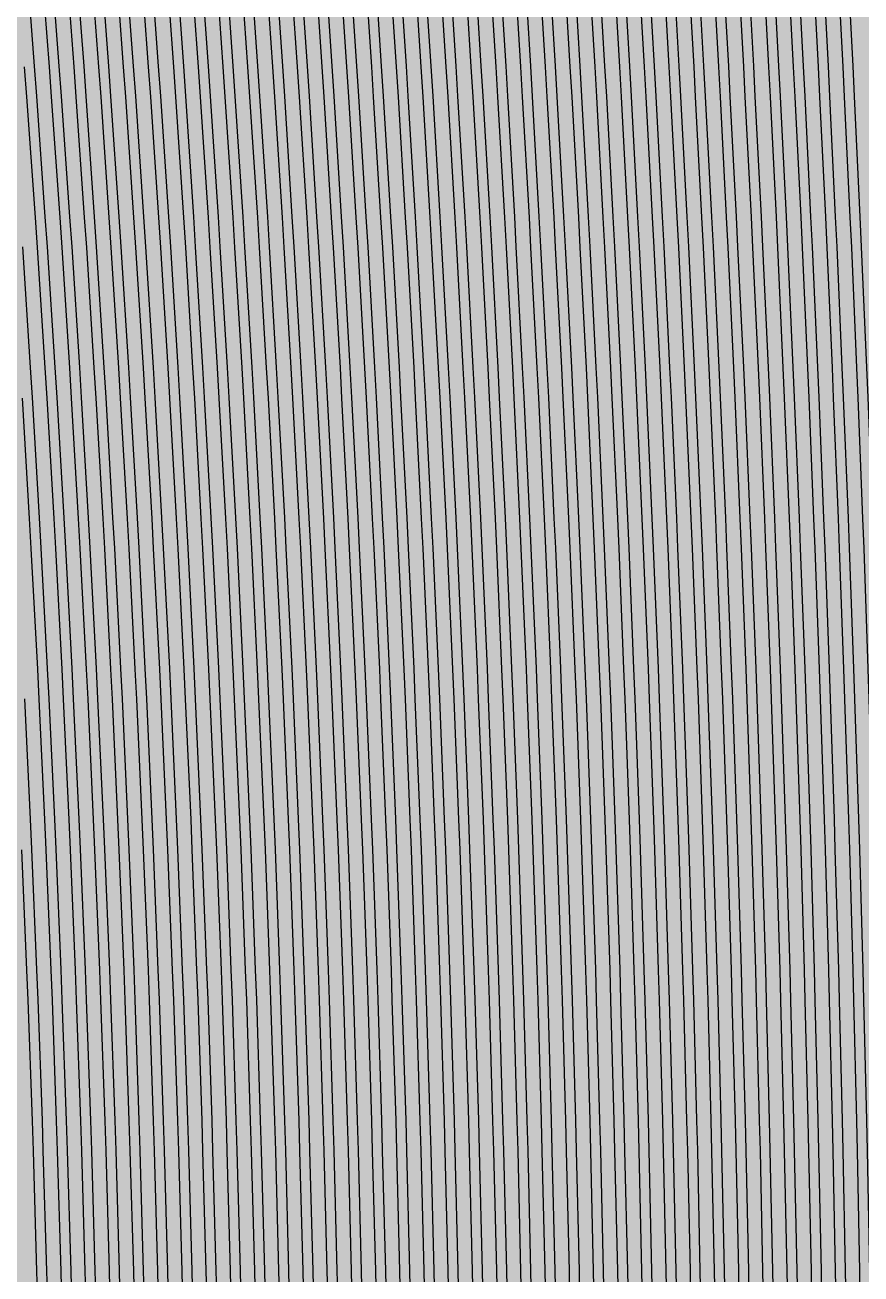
# Model space of a CAD drawing. Header units: metres. Extents: x -7220 to 10980, y -29667 to 1833.
# Drawn here: x 1357.4 to 1530.8, y -17548.6 to -17289.4 of the extents above; entities that cross this region are included whole.
import ezdxf

# ---------------------------------------------------------------- set-up
doc = ezdxf.new("R2010")
doc.units = ezdxf.units.M
doc.layers.add('Metal1', color=4, linetype='CONTINUOUS')
doc.layers.add('Polyimide', color=7, linetype='CONTINUOUS')

msp = doc.modelspace()

# ---------------------------------------------------------------- hatches: boundary and pattern name
at = {"layer": 'Polyimide'}
msp.add_hatch(color=7, dxfattribs=at).paths.add_polyline_path([(4099.45, -13861.55), (4142.64, -14152.77), (4214.18, -14438.35), (4313.36, -14715.55), (4439.24, -14981.69), (4590.59, -15234.21), (4765.97, -15470.68), (4963.68, -15688.82), (5181.82, -15886.53), (5418.29, -16061.91), (5670.81, -16213.26), (5936.95, -16339.14), (6214.15, -16438.32), (6499.73, -16509.85), (6790.95, -16553.05), (7085, -16567.5), (9980.38, -16567.5), (10058.79, -16571.35), (10136.45, -16582.87), (10212.6, -16601.95), (10286.52, -16628.4), (10357.49, -16661.96), (10424.83, -16702.32), (10487.89, -16749.09), (10546.06, -16801.81), (10598.78, -16859.98), (10645.55, -16923.04), (10685.91, -16990.38), (10719.48, -17061.35), (10745.93, -17135.27), (10765, -17211.43), (10776.52, -17289.08), (10780.38, -17367.5), (10780.38, -21957.3), (10741.61, -22012.91), (10705.97, -22070.59), (10673.58, -22130.14), (10644.53, -22191.39), (10618.92, -22254.16), (10596.82, -22318.25), (10578.3, -22383.46), (10563.41, -22449.6), (10552.21, -22516.46), (10544.72, -22583.84), (10540.97, -22651.53), (10540.97, -22719.32), (10544.72, -22787.01), (10552.21, -22854.38), (10563.41, -22921.24), (10578.3, -22987.38), (10596.82, -23052.6), (10618.92, -23116.68), (10644.53, -23179.45), (10673.58, -23240.71), (10705.97, -23300.26), (10741.61, -23357.93), (10780.38, -23413.54), (10780.38, -28667.5), (10776.52, -28745.91), (10765, -28823.57), (10745.93, -28899.73), (10719.48, -28973.65), (10685.91, -29044.62), (10645.55, -29111.96), (10598.78, -29175.01), (10546.06, -29233.19), (10487.89, -29285.91), (10424.83, -29332.68), (10357.49, -29373.04), (10286.52, -29406.6), (10212.6, -29433.05), (10136.45, -29452.13), (10058.79, -29463.65), (9980.38, -29467.5), (-6219.63, -29467.5), (-6298.04, -29463.65), (-6375.7, -29452.13), (-6451.85, -29433.05), (-6525.77, -29406.6), (-6596.74, -29373.04), (-6664.08, -29332.68), (-6727.14, -29285.91), (-6785.31, -29233.19), (-6838.03, -29175.01), (-6884.8, -29111.96), (-6925.16, -29044.62), (-6958.73, -28973.65), (-6985.18, -28899.73), (-7004.25, -28823.57), (-7015.77, -28745.91), (-7019.63, -28667.5), (-7019.63, -23426.32), (-6979.36, -23370.07), (-6942.33, -23311.63), (-6908.66, -23251.2), (-6878.45, -23188.96), (-6851.81, -23125.12), (-6828.81, -23059.88), (-6809.53, -22993.44), (-6794.04, -22926.02), (-6782.37, -22857.83), (-6774.57, -22789.09), (-6770.67, -22720.02), (-6770.67, -22650.84), (-6774.57, -22581.77), (-6782.37, -22513.03), (-6794.04, -22444.84), (-6809.53, -22377.42), (-6828.81, -22310.98), (-6851.81, -22245.74), (-6878.45, -22181.89), (-6908.66, -22119.66), (-6942.33, -22059.22), (-6979.36, -22000.79), (-7019.63, -21944.54), (-7019.63, -17367.5), (-7015.77, -17289.08), (-7004.25, -17211.43), (-6985.18, -17135.27), (-6958.73, -17061.35), (-6925.16, -16990.38), (-6884.8, -16923.04), (-6838.03, -16859.98), (-6785.31, -16801.81), (-6727.14, -16749.09), (-6664.08, -16702.32), (-6596.74, -16661.96), (-6525.77, -16628.4), (-6451.85, -16601.95), (-6375.7, -16582.87), (-6298.04, -16571.35), (-6219.63, -16567.5), (-3314, -16567.5), (-3019.95, -16553.05), (-2728.73, -16509.85), (-2443.15, -16438.32), (-2165.95, -16339.14), (-1899.81, -16213.26), (-1647.29, -16061.91), (-1410.82, -15886.53), (-1192.68, -15688.82), (-994.97, -15470.68), (-819.59, -15234.21), (-668.24, -14981.69), (-542.36, -14715.55), (-443.18, -14438.35), (-371.64, -14152.77), (-328.45, -13861.55), (-314, -13567.5), (-314, -13373.48), (-317.45, -13328.11), (-327.72, -13283.78), (-344.58, -13241.52), (-367.63, -13202.3), (-396.35, -13167.01), (-430.08, -13136.47), (-468.03, -13111.38), (-509.35, -13092.32), (-509.35, -13092.32), (-578.18, -13061.27), (-642.2, -13021.24), (-700.26, -12972.96), (-751.3, -12917.31), (-794.39, -12855.3), (-828.74, -12788.06), (-853.73, -12716.8), (-868.91, -12642.84), (-874, -12567.5), (-868.91, -12492.16), (-853.73, -12418.19), (-828.74, -12346.94), (-794.39, -12279.7), (-751.3, -12217.69), (-700.26, -12162.04), (-642.2, -12113.76), (-578.18, -12073.73), (-509.35, -12042.68), (-509.35, -12042.68), (-468.03, -12023.62), (-430.08, -11998.53), (-396.35, -11967.99), (-367.63, -11932.7), (-344.58, -11893.47), (-327.72, -11851.21), (-317.45, -11806.89), (-314, -11761.52), (-314, -11074.31), (-317.45, -11028.94), (-327.72, -10984.62), (-344.58, -10942.36), (-367.63, -10903.13), (-396.35, -10867.84), (-430.08, -10837.3), (-468.03, -10812.21), (-509.35, -10793.16), (-509.35, -10793.16), (-578.18, -10762.1), (-642.2, -10722.07), (-700.26, -10673.8), (-751.3, -10618.15), (-794.39, -10556.13), (-828.74, -10488.89), (-853.73, -10417.64), (-868.91, -10343.67), (-874, -10268.33), (-868.91, -10192.99), (-853.73, -10119.03), (-828.74, -10047.77), (-794.39, -9980.53), (-751.3, -9918.52), (-700.26, -9862.87), (-642.2, -9814.59), (-578.18, -9774.56), (-509.35, -9743.51), (-509.35, -9743.51), (-468.03, -9724.45), (-430.08, -9699.36), (-396.35, -9668.82), (-367.63, -9633.53), (-344.58, -9594.31), (-327.72, -9552.05), (-317.45, -9507.72), (-314, -9462.35), (-314, -8775.14), (-317.45, -8729.78), (-327.72, -8685.45), (-344.58, -8643.19), (-367.63, -8603.96), (-396.35, -8568.68), (-430.08, -8538.14), (-468.03, -8513.05), (-509.35, -8493.99), (-509.35, -8493.99), (-578.18, -8462.94), (-642.2, -8422.91), (-700.26, -8374.63), (-751.3, -8318.98), (-794.39, -8256.97), (-828.74, -8189.73), (-853.73, -8118.47), (-868.91, -8044.5), (-874, -7969.17), (-868.91, -7893.83), (-853.73, -7819.86), (-828.74, -7748.61), (-794.39, -7681.36), (-751.3, -7619.35), (-700.26, -7563.7), (-642.2, -7515.42), (-578.18, -7475.4), (-509.35, -7444.34), (-509.35, -7444.34), (-468.03, -7425.28), (-430.08, -7400.2), (-396.35, -7369.66), (-367.63, -7334.37), (-344.58, -7295.14), (-327.72, -7252.88), (-317.45, -7208.56), (-314, -7163.19), (-314, -6475.98), (-317.45, -6430.61), (-327.72, -6386.29), (-344.58, -6344.02), (-367.63, -6304.8), (-396.35, -6269.51), (-430.08, -6238.97), (-468.03, -6213.88), (-509.35, -6194.82), (-509.35, -6194.82), (-578.18, -6163.77), (-642.2, -6123.74), (-700.26, -6075.46), (-751.3, -6019.81), (-794.39, -5957.8), (-828.74, -5890.56), (-853.73, -5819.31), (-868.91, -5745.34), (-874, -5670), (-868.91, -5594.66), (-853.73, -5520.69), (-828.74, -5449.44), (-794.39, -5382.2), (-751.3, -5320.19), (-700.26, -5264.54), (-642.2, -5216.26), (-578.18, -5176.23), (-509.35, -5145.18), (-509.35, -5145.18), (-468.03, -5126.12), (-430.08, -5101.03), (-396.35, -5070.49), (-367.63, -5035.2), (-344.58, -4995.98), (-327.72, -4953.71), (-317.45, -4909.39), (-314, -4864.02), (-314, 380), (-314, 1532.5), (-269, 1532.5), (-268.78, 1525.63), (-268.1, 1518.79), (-266.98, 1512.02), (-265.42, 1505.32), (-263.43, 1498.75), (-261.01, 1492.32), (-258.17, 1486.06), (-254.93, 1480), (-251.3, 1474.17), (-247.3, 1468.58), (-242.94, 1463.27), (-238.25, 1458.25), (-233.23, 1453.56), (-227.92, 1449.2), (-222.33, 1445.2), (-216.5, 1441.57), (-210.44, 1438.33), (-204.18, 1435.49), (-197.75, 1433.07), (-191.18, 1431.08), (-184.48, 1429.52), (-177.71, 1428.4), (-170.87, 1427.72), (-164, 1427.5), (-157.13, 1427.72), (-150.29, 1428.4), (-143.52, 1429.52), (-136.82, 1431.08), (-130.25, 1433.07), (-123.82, 1435.49), (-117.56, 1438.33), (-111.5, 1441.57), (-105.67, 1445.2), (-100.08, 1449.2), (-94.77, 1453.56), (-89.75, 1458.25), (-85.06, 1463.27), (-80.7, 1468.58), (-76.7, 1474.17), (-73.07, 1480), (-69.83, 1486.06), (-66.99, 1492.32), (-64.57, 1498.75), (-62.58, 1505.32), (-61.02, 1512.02), (-59.9, 1518.79), (-59.22, 1525.63), (-59, 1532.5), (1786, 1532.5), (3835, 1532.5), (3835.21, 1539.04), (3835.86, 1545.55), (3836.92, 1552.01), (3838.41, 1558.38), (3840.31, 1564.64), (3842.61, 1570.77), (3845.31, 1576.73), (3848.4, 1582.5), (3851.85, 1588.06), (3855.66, 1593.38), (3859.82, 1598.43), (3864.29, 1603.21), (3869.07, 1607.68), (3874.12, 1611.84), (3879.44, 1615.65), (3885, 1619.1), (3890.77, 1622.19), (3896.73, 1624.89), (3902.86, 1627.19), (3909.12, 1629.09), (3915.49, 1630.58), (3921.95, 1631.64), (3928.46, 1632.29), (3935, 1632.5), (3941.54, 1632.29), (3948.05, 1631.64), (3954.51, 1630.58), (3960.88, 1629.09), (3967.14, 1627.19), (3973.27, 1624.89), (3979.23, 1622.19), (3985, 1619.1), (3990.56, 1615.65), (3995.88, 1611.84), (4000.93, 1607.68), (4005.71, 1603.21), (4010.18, 1598.43), (4014.34, 1593.38), (4018.15, 1588.06), (4021.6, 1582.5), (4024.69, 1576.73), (4027.39, 1570.77), (4029.69, 1564.64), (4031.59, 1558.38), (4033.08, 1552.01), (4034.14, 1545.55), (4034.79, 1539.04), (4035, 1532.5), (4085, 1532.5), (4085, 380), (4085, 330), (4085, -4864.02), (4088.45, -4909.39), (4098.72, -4953.71), (4115.58, -4995.98), (4138.63, -5035.2), (4167.35, -5070.49), (4201.08, -5101.03), (4239.03, -5126.12), (4280.35, -5145.18), (4280.35, -5145.18), (4349.18, -5176.23), (4413.2, -5216.26), (4471.26, -5264.54), (4522.3, -5320.19), (4565.39, -5382.2), (4599.74, -5449.44), (4624.73, -5520.69), (4639.91, -5594.66), (4645, -5670), (4639.91, -5745.34), (4624.73, -5819.31), (4599.74, -5890.56), (4565.39, -5957.8), (4522.3, -6019.81), (4471.26, -6075.46), (4413.2, -6123.74), (4349.18, -6163.77), (4280.35, -6194.82), (4239.03, -6213.88), (4201.08, -6238.97), (4167.35, -6269.51), (4138.63, -6304.8), (4115.58, -6344.02), (4098.72, -6386.29), (4088.45, -6430.61), (4085, -6475.98), (4085, -13567.5), (4099.45, -13861.55)])

# ---------------------------------------------------------------- linework, layer by layer
at = {"layer": 'Metal1'}
for points in [[(1357.43, -17272.99), (1359.34, -17297.98), (1359.8, -17304.23), (1361.56, -17329.22), (1361.99, -17335.48), (1363.6, -17360.47), (1363.99, -17366.73), (1365.45, -17391.72), (1365.8, -17397.97), (1367.11, -17422.96), (1367.43, -17429.22), (1368.59, -17454.21), (1368.87, -17460.46), (1369.89, -17485.46), (1370.13, -17491.71), (1371, -17516.7), (1371.2, -17522.96), (1371.93, -17547.95), (1372.09, -17554.2)], [(1362.58, -17272.99), (1364.47, -17297.98), (1364.93, -17304.23), (1366.68, -17329.22), (1367.1, -17335.48), (1368.69, -17360.47), (1369.08, -17366.73), (1370.53, -17391.72), (1370.87, -17397.97), (1372.18, -17422.96), (1372.48, -17429.22), (1373.64, -17454.21), (1373.91, -17460.46), (1374.93, -17485.46), (1375.16, -17491.71), (1376.03, -17516.7), (1376.23, -17522.96), (1376.95, -17547.95), (1377.11, -17554.2)], [(1367.72, -17272.99), (1369.6, -17297.98), (1370.06, -17304.23), (1371.79, -17329.22), (1372.2, -17335.48), (1373.79, -17360.47), (1374.17, -17366.73), (1375.6, -17391.72), (1375.95, -17397.97), (1377.24, -17422.96), (1377.54, -17429.22), (1378.69, -17454.21), (1378.96, -17460.47), (1379.96, -17485.46), (1380.19, -17491.71), (1381.05, -17516.7), (1381.25, -17522.96), (1381.96, -17547.95), (1382.12, -17554.2)], [(1372.87, -17272.99), (1374.74, -17297.98), (1375.18, -17304.23), (1376.9, -17329.23), (1377.31, -17335.48), (1378.88, -17360.47), (1379.26, -17366.73), (1380.68, -17391.72), (1381.02, -17397.97), (1382.3, -17422.97), (1382.6, -17429.22), (1383.74, -17454.21), (1384, -17460.47), (1385, -17485.46), (1385.23, -17491.71), (1386.08, -17516.7), (1386.27, -17522.96), (1386.98, -17547.95), (1387.14, -17554.2)], [(1378.02, -17272.99), (1379.87, -17297.98), (1380.31, -17304.23), (1382.01, -17329.23), (1382.42, -17335.48), (1383.97, -17360.47), (1384.35, -17366.73), (1385.76, -17391.72), (1386.09, -17397.97), (1387.36, -17422.97), (1387.66, -17429.22), (1388.79, -17454.21), (1389.05, -17460.47), (1390.03, -17485.46), (1390.26, -17491.71), (1391.1, -17516.71), (1391.3, -17522.96), (1392, -17547.95), (1392.16, -17554.2)], [(1383.23, -17272.99), (1385.05, -17297.98), (1385.49, -17304.24), (1387.17, -17329.23), (1387.57, -17335.48), (1389.1, -17360.47), (1389.47, -17366.73), (1390.86, -17391.72), (1391.19, -17397.97), (1392.44, -17422.97), (1392.74, -17429.22), (1393.85, -17454.21), (1394.11, -17460.47), (1395.08, -17485.46), (1395.31, -17491.71), (1396.14, -17516.71), (1396.33, -17522.96), (1397.02, -17547.95), (1397.18, -17554.2)], [(1388.47, -17272.99), (1390.26, -17297.98), (1390.7, -17304.24), (1392.35, -17329.23), (1392.74, -17335.48), (1394.25, -17360.47), (1394.61, -17366.73), (1395.99, -17391.72), (1396.31, -17397.97), (1397.54, -17422.97), (1397.84, -17429.22), (1398.93, -17454.21), (1399.19, -17460.47), (1400.14, -17485.46), (1400.36, -17491.71), (1401.18, -17516.71), (1401.37, -17522.96), (1402.05, -17547.95), (1402.21, -17554.2)], [(1393.62, -17272.99), (1395.4, -17297.98), (1395.82, -17304.24), (1397.46, -17329.23), (1397.85, -17335.48), (1399.35, -17360.47), (1399.7, -17366.73), (1401.06, -17391.72), (1401.39, -17397.98), (1402.61, -17422.97), (1402.89, -17429.22), (1403.98, -17454.21), (1404.23, -17460.47), (1405.18, -17485.46), (1405.4, -17491.71), (1406.21, -17516.71), (1406.39, -17522.96), (1407.07, -17547.95), (1407.22, -17554.21)], [(1398.77, -17272.99), (1400.53, -17297.98), (1400.95, -17304.24), (1402.57, -17329.23), (1402.96, -17335.48), (1404.44, -17360.48), (1404.79, -17366.73), (1406.14, -17391.72), (1406.46, -17397.98), (1407.67, -17422.97), (1407.95, -17429.22), (1409.03, -17454.21), (1409.28, -17460.47), (1410.21, -17485.46), (1410.43, -17491.71), (1411.24, -17516.71), (1411.42, -17522.96), (1412.09, -17547.95), (1412.24, -17554.21)], [(1403.92, -17272.99), (1405.66, -17297.98), (1406.08, -17304.24), (1407.68, -17329.23), (1408.07, -17335.48), (1409.53, -17360.48), (1409.88, -17366.73), (1411.22, -17391.72), (1411.53, -17397.98), (1412.73, -17422.97), (1413.01, -17429.22), (1414.07, -17454.21), (1414.32, -17460.47), (1415.25, -17485.46), (1415.47, -17491.71), (1416.26, -17516.71), (1416.44, -17522.96), (1417.11, -17547.95), (1417.25, -17554.21)], [(1409.07, -17272.99), (1410.79, -17297.98), (1411.21, -17304.24), (1412.79, -17329.23), (1413.17, -17335.48), (1414.63, -17360.48), (1414.97, -17366.73), (1416.29, -17391.72), (1416.61, -17397.98), (1417.79, -17422.97), (1418.07, -17429.22), (1419.12, -17454.22), (1419.37, -17460.47), (1420.29, -17485.46), (1420.5, -17491.71), (1421.29, -17516.71), (1421.47, -17522.96), (1422.12, -17547.95), (1422.27, -17554.21)], [(1414.22, -17272.99), (1415.92, -17297.98), (1416.33, -17304.24), (1417.91, -17329.23), (1418.28, -17335.49), (1419.72, -17360.48), (1420.06, -17366.73), (1421.37, -17391.72), (1421.68, -17397.98), (1422.85, -17422.97), (1423.13, -17429.22), (1424.17, -17454.22), (1424.41, -17460.47), (1425.32, -17485.46), (1425.53, -17491.71), (1426.31, -17516.71), (1426.49, -17522.96), (1427.14, -17547.95), (1427.29, -17554.21)], [(1419.37, -17272.99), (1421.06, -17297.99), (1421.46, -17304.24), (1423.02, -17329.23), (1423.39, -17335.49), (1424.81, -17360.48), (1425.15, -17366.73), (1426.44, -17391.72), (1426.75, -17397.98), (1427.91, -17422.97), (1428.19, -17429.22), (1429.22, -17454.22), (1429.46, -17460.47), (1430.36, -17485.46), (1430.57, -17491.71), (1431.34, -17516.71), (1431.52, -17522.96), (1432.16, -17547.95), (1432.3, -17554.21)], [(1424.52, -17272.99), (1426.19, -17297.99), (1426.59, -17304.24), (1428.13, -17329.23), (1428.5, -17335.49), (1429.91, -17360.48), (1430.24, -17366.73), (1431.52, -17391.72), (1431.83, -17397.98), (1432.97, -17422.97), (1433.25, -17429.22), (1434.27, -17454.22), (1434.5, -17460.47), (1435.4, -17485.46), (1435.6, -17491.71), (1436.37, -17516.71), (1436.54, -17522.96), (1437.18, -17547.95), (1437.32, -17554.21)], [(1429.67, -17273), (1431.32, -17297.99), (1431.72, -17304.24), (1433.24, -17329.23), (1433.61, -17335.49), (1435, -17360.48), (1435.33, -17366.73), (1436.6, -17391.72), (1436.9, -17397.98), (1438.04, -17422.97), (1438.3, -17429.22), (1439.31, -17454.22), (1439.55, -17460.47), (1440.43, -17485.46), (1440.64, -17491.72), (1441.39, -17516.71), (1441.56, -17522.96), (1442.19, -17547.95), (1442.34, -17554.21)], [(1434.81, -17273), (1436.45, -17297.99), (1436.84, -17304.24), (1438.35, -17329.23), (1438.71, -17335.49), (1440.09, -17360.48), (1440.42, -17366.73), (1441.67, -17391.73), (1441.97, -17397.98), (1443.1, -17422.97), (1443.36, -17429.22), (1444.36, -17454.22), (1444.6, -17460.47), (1445.47, -17485.46), (1445.67, -17491.72), (1446.42, -17516.71), (1446.59, -17522.96), (1447.21, -17547.95), (1447.35, -17554.21)], [(1439.96, -17273), (1441.58, -17297.99), (1441.97, -17304.24), (1443.46, -17329.23), (1443.82, -17335.49), (1445.19, -17360.48), (1445.51, -17366.73), (1446.75, -17391.73), (1447.04, -17397.98), (1448.16, -17422.97), (1448.42, -17429.22), (1449.41, -17454.22), (1449.64, -17460.47), (1450.5, -17485.46), (1450.7, -17491.72), (1451.44, -17516.71), (1451.61, -17522.96), (1452.23, -17547.96), (1452.37, -17554.21)], [(1445.17, -17273), (1446.76, -17297.99), (1447.15, -17304.24), (1448.62, -17329.23), (1448.97, -17335.49), (1450.31, -17360.48), (1450.64, -17366.73), (1451.86, -17391.73), (1452.15, -17397.98), (1453.24, -17422.97), (1453.5, -17429.23), (1454.47, -17454.22), (1454.7, -17460.47), (1455.55, -17485.46), (1455.75, -17491.72), (1456.48, -17516.71), (1456.65, -17522.96), (1457.25, -17547.96), (1457.39, -17554.21)], [(1450.41, -17273), (1451.98, -17297.99), (1452.36, -17304.24), (1453.8, -17329.24), (1454.15, -17335.49), (1455.47, -17360.48), (1455.78, -17366.73), (1456.98, -17391.73), (1457.26, -17397.98), (1458.34, -17422.97), (1458.6, -17429.23), (1459.55, -17454.22), (1459.78, -17460.47), (1460.61, -17485.46), (1460.81, -17491.72), (1461.52, -17516.71), (1461.69, -17522.96), (1462.28, -17547.96), (1462.42, -17554.21)], [(1455.56, -17273), (1457.11, -17297.99), (1457.48, -17304.24), (1458.91, -17329.24), (1459.25, -17335.49), (1460.56, -17360.48), (1460.87, -17366.74), (1462.06, -17391.73), (1462.34, -17397.98), (1463.4, -17422.97), (1463.65, -17429.23), (1464.6, -17454.22), (1464.82, -17460.47), (1465.65, -17485.46), (1465.84, -17491.72), (1466.55, -17516.71), (1466.71, -17522.96), (1467.3, -17547.96), (1467.43, -17554.21)], [(1460.71, -17273), (1462.24, -17297.99), (1462.61, -17304.25), (1464.02, -17329.24), (1464.36, -17335.49), (1465.65, -17360.48), (1465.96, -17366.74), (1467.13, -17391.73), (1467.41, -17397.98), (1468.46, -17422.97), (1468.71, -17429.23), (1469.65, -17454.22), (1469.87, -17460.47), (1470.68, -17485.47), (1470.87, -17491.72), (1471.57, -17516.71), (1471.73, -17522.96), (1472.32, -17547.96), (1472.45, -17554.21)], [(1465.86, -17273), (1467.37, -17297.99), (1467.74, -17304.25), (1469.13, -17329.24), (1469.47, -17335.49), (1470.75, -17360.48), (1471.05, -17366.74), (1472.21, -17391.73), (1472.48, -17397.98), (1473.53, -17422.97), (1473.77, -17429.23), (1474.7, -17454.22), (1474.91, -17460.47), (1475.72, -17485.47), (1475.91, -17491.72), (1476.6, -17516.71), (1476.76, -17522.96), (1477.34, -17547.96), (1477.46, -17554.21)], [(1471.01, -17273), (1472.51, -17297.99), (1472.87, -17304.25), (1474.25, -17329.24), (1474.58, -17335.49), (1475.84, -17360.48), (1476.14, -17366.74), (1477.29, -17391.73), (1477.56, -17397.98), (1478.59, -17422.97), (1478.83, -17429.23), (1479.74, -17454.22), (1479.96, -17460.47), (1480.76, -17485.47), (1480.94, -17491.72), (1481.63, -17516.71), (1481.78, -17522.96), (1482.35, -17547.96), (1482.48, -17554.21)], [(1476.16, -17273), (1477.64, -17297.99), (1477.99, -17304.25), (1479.36, -17329.24), (1479.68, -17335.49), (1480.93, -17360.48), (1481.23, -17366.74), (1482.36, -17391.73), (1482.63, -17397.98), (1483.65, -17422.98), (1483.89, -17429.23), (1484.79, -17454.22), (1485, -17460.47), (1485.79, -17485.47), (1485.98, -17491.72), (1486.65, -17516.71), (1486.81, -17522.96), (1487.37, -17547.96), (1487.5, -17554.21)], [(1481.31, -17273), (1482.77, -17297.99), (1483.12, -17304.25), (1484.47, -17329.24), (1484.79, -17335.49), (1486.03, -17360.48), (1486.32, -17366.74), (1487.44, -17391.73), (1487.7, -17397.98), (1488.71, -17422.98), (1488.95, -17429.23), (1489.84, -17454.22), (1490.05, -17460.47), (1490.83, -17485.47), (1491.01, -17491.72), (1491.68, -17516.71), (1491.83, -17522.96), (1492.39, -17547.96), (1492.51, -17554.21)], [(1486.46, -17273), (1487.9, -17297.99), (1488.25, -17304.25), (1489.58, -17329.24), (1489.9, -17335.49), (1491.12, -17360.49), (1491.41, -17366.74), (1492.52, -17391.73), (1492.78, -17397.98), (1493.77, -17422.98), (1494.01, -17429.23), (1494.89, -17454.22), (1495.09, -17460.47), (1495.87, -17485.47), (1496.04, -17491.72), (1496.7, -17516.71), (1496.86, -17522.96), (1497.41, -17547.96), (1497.53, -17554.21)], [(1491.61, -17273), (1493.03, -17298), (1493.38, -17304.25), (1494.69, -17329.24), (1495.01, -17335.49), (1496.21, -17360.49), (1496.5, -17366.74), (1497.59, -17391.73), (1497.85, -17397.98), (1498.83, -17422.98), (1499.06, -17429.23), (1499.94, -17454.22), (1500.14, -17460.47), (1500.9, -17485.47), (1501.08, -17491.72), (1501.73, -17516.71), (1501.88, -17522.96), (1502.42, -17547.96), (1502.55, -17554.21)], [(1496.76, -17273), (1498.17, -17298), (1498.51, -17304.25), (1499.8, -17329.24), (1500.12, -17335.49), (1501.31, -17360.49), (1501.59, -17366.74), (1502.67, -17391.73), (1502.92, -17397.98), (1503.89, -17422.98), (1504.12, -17429.23), (1504.98, -17454.22), (1505.19, -17460.47), (1505.94, -17485.47), (1506.11, -17491.72), (1506.76, -17516.71), (1506.9, -17522.96), (1507.44, -17547.96), (1507.56, -17554.21)], [(1501.9, -17273), (1503.3, -17298), (1503.63, -17304.25), (1504.92, -17329.24), (1505.22, -17335.49), (1506.4, -17360.49), (1506.68, -17366.74), (1507.74, -17391.73), (1508, -17397.98), (1508.96, -17422.98), (1509.18, -17429.23), (1510.03, -17454.22), (1510.23, -17460.47), (1510.97, -17485.47), (1511.15, -17491.72), (1511.78, -17516.71), (1511.93, -17522.96), (1512.46, -17547.96), (1512.58, -17554.21)], [(1507.11, -17273.01), (1508.48, -17298), (1508.81, -17304.25), (1510.07, -17329.24), (1510.37, -17335.5), (1511.53, -17360.49), (1511.8, -17366.74), (1512.85, -17391.73), (1513.1, -17397.99), (1514.04, -17422.98), (1514.26, -17429.23), (1515.1, -17454.22), (1515.29, -17460.48), (1516.02, -17485.47), (1516.19, -17491.72), (1516.82, -17516.71), (1516.96, -17522.96), (1517.48, -17547.96), (1517.6, -17554.21)], [(1512.35, -17273.01), (1513.69, -17298), (1514.02, -17304.25), (1515.25, -17329.24), (1515.55, -17335.5), (1516.68, -17360.49), (1516.95, -17366.74), (1517.97, -17391.73), (1518.22, -17397.99), (1519.14, -17422.98), (1519.36, -17429.23), (1520.18, -17454.22), (1520.37, -17460.48), (1521.08, -17485.47), (1521.25, -17491.72), (1521.86, -17516.71), (1522, -17522.97), (1522.51, -17547.96), (1522.63, -17554.21)], [(1517.5, -17273.01), (1518.83, -17298), (1519.14, -17304.25), (1520.36, -17329.24), (1520.66, -17335.5), (1521.77, -17360.49), (1522.04, -17366.74), (1523.05, -17391.73), (1523.29, -17397.99), (1524.2, -17422.98), (1524.42, -17429.23), (1525.22, -17454.22), (1525.41, -17460.48), (1526.12, -17485.47), (1526.28, -17491.72), (1526.89, -17516.71), (1527.03, -17522.97), (1527.53, -17547.96), (1527.64, -17554.21)], [(1522.65, -17273.01), (1523.96, -17298), (1524.27, -17304.25), (1525.48, -17329.25), (1525.76, -17335.5), (1526.86, -17360.49), (1527.13, -17366.74), (1528.13, -17391.73), (1528.36, -17397.99), (1529.26, -17422.98), (1529.47, -17429.23), (1530.27, -17454.22), (1530.46, -17460.48), (1531.16, -17485.47), (1531.32, -17491.72), (1531.91, -17516.71), (1532.05, -17522.97), (1532.55, -17547.96), (1532.66, -17554.21)], [(1527.8, -17273.01), (1529.09, -17298), (1529.4, -17304.25), (1530.59, -17329.25), (1530.87, -17335.5), (1531.96, -17360.49), (1532.22, -17366.74), (1533.2, -17391.74), (1533.44, -17397.99), (1534.32, -17422.98), (1534.53, -17429.23), (1535.32, -17454.23), (1535.5, -17460.48), (1536.19, -17485.47), (1536.35, -17491.72), (1536.94, -17516.72), (1537.07, -17522.97), (1537.56, -17547.96), (1537.67, -17554.21)], [(1375.11, -17554.25), (1374.95, -17548.01), (1374.23, -17523.02), (1374.03, -17516.77), (1373.16, -17491.78), (1372.93, -17485.54), (1371.92, -17460.55), (1371.64, -17454.3), (1370.49, -17429.31), (1370.18, -17423.07), (1368.87, -17398.08), (1368.53, -17391.83), (1367.08, -17366.84), (1366.7, -17360.6), (1365.1, -17335.61), (1364.68, -17329.36), (1362.93, -17304.38), (1362.48, -17298.13), (1360.58, -17273.14)], [(1380.13, -17554.25), (1379.96, -17548.01), (1379.25, -17523.02), (1379.05, -17516.77), (1378.2, -17491.78), (1377.96, -17485.54), (1376.96, -17460.55), (1376.69, -17454.3), (1375.55, -17429.31), (1375.24, -17423.07), (1373.95, -17398.08), (1373.61, -17391.83), (1372.17, -17366.84), (1371.79, -17360.59), (1370.21, -17335.61), (1369.79, -17329.36), (1368.06, -17304.38), (1367.61, -17298.12), (1365.73, -17273.14)], [(1385.14, -17554.25), (1384.98, -17548.01), (1384.27, -17523.02), (1384.08, -17516.77), (1383.23, -17491.78), (1383, -17485.53), (1382.01, -17460.55), (1381.74, -17454.3), (1380.6, -17429.31), (1380.3, -17423.06), (1379.02, -17398.08), (1378.68, -17391.83), (1377.26, -17366.84), (1376.88, -17360.59), (1375.32, -17335.61), (1374.9, -17329.36), (1373.19, -17304.37), (1372.74, -17298.12), (1370.88, -17273.14)], [(1390.16, -17554.25), (1390, -17548.01), (1389.3, -17523.02), (1389.11, -17516.77), (1388.26, -17491.78), (1388.04, -17485.53), (1387.05, -17460.55), (1386.79, -17454.3), (1385.66, -17429.31), (1385.36, -17423.06), (1384.09, -17398.08), (1383.76, -17391.83), (1382.35, -17366.84), (1381.98, -17360.59), (1380.42, -17335.61), (1380.02, -17329.36), (1378.32, -17304.37), (1377.87, -17298.12), (1376.03, -17273.14)], [(1395.18, -17554.25), (1395.02, -17548), (1394.33, -17523.02), (1394.14, -17516.77), (1393.31, -17491.78), (1393.08, -17485.53), (1392.11, -17460.55), (1391.85, -17454.3), (1390.74, -17429.31), (1390.45, -17423.06), (1389.2, -17398.08), (1388.86, -17391.83), (1387.47, -17366.84), (1387.11, -17360.59), (1385.57, -17335.61), (1385.17, -17329.36), (1383.49, -17304.37), (1383.05, -17298.12), (1381.23, -17273.14)], [(1400.21, -17554.25), (1400.05, -17548), (1399.37, -17523.02), (1399.18, -17516.77), (1398.37, -17491.78), (1398.14, -17485.53), (1397.19, -17460.55), (1396.93, -17454.3), (1395.84, -17429.31), (1395.55, -17423.06), (1394.31, -17398.08), (1393.99, -17391.83), (1392.62, -17366.84), (1392.26, -17360.59), (1390.75, -17335.61), (1390.35, -17329.36), (1388.7, -17304.37), (1388.27, -17298.12), (1386.48, -17273.14)], [(1405.22, -17554.25), (1405.07, -17548), (1404.4, -17523.02), (1404.21, -17516.77), (1403.4, -17491.78), (1403.18, -17485.53), (1402.23, -17460.55), (1401.98, -17454.3), (1400.9, -17429.31), (1400.61, -17423.06), (1399.39, -17398.08), (1399.07, -17391.83), (1397.71, -17366.84), (1397.35, -17360.59), (1395.85, -17335.61), (1395.46, -17329.36), (1393.83, -17304.37), (1393.4, -17298.12), (1391.63, -17273.14)], [(1410.24, -17554.25), (1410.09, -17548), (1409.42, -17523.02), (1409.24, -17516.77), (1408.43, -17491.78), (1408.22, -17485.53), (1407.28, -17460.55), (1407.03, -17454.3), (1405.95, -17429.31), (1405.67, -17423.06), (1404.46, -17398.08), (1404.14, -17391.83), (1402.8, -17366.84), (1402.44, -17360.59), (1400.96, -17335.6), (1400.57, -17329.36), (1398.95, -17304.37), (1398.53, -17298.12), (1396.77, -17273.13)], [(1415.25, -17554.25), (1415.11, -17548), (1414.44, -17523.02), (1414.26, -17516.77), (1413.47, -17491.78), (1413.25, -17485.53), (1412.32, -17460.54), (1412.08, -17454.3), (1411.01, -17429.31), (1410.73, -17423.06), (1409.53, -17398.07), (1409.22, -17391.83), (1407.89, -17366.84), (1407.54, -17360.59), (1406.07, -17335.6), (1405.69, -17329.35), (1404.08, -17304.37), (1403.66, -17298.12), (1401.92, -17273.13)], [(1420.27, -17554.25), (1420.12, -17548), (1419.47, -17523.02), (1419.29, -17516.77), (1418.5, -17491.78), (1418.29, -17485.53), (1417.37, -17460.54), (1417.12, -17454.3), (1416.07, -17429.31), (1415.79, -17423.06), (1414.61, -17398.07), (1414.29, -17391.83), (1412.98, -17366.84), (1412.63, -17360.59), (1411.18, -17335.6), (1410.8, -17329.35), (1409.21, -17304.37), (1408.8, -17298.12), (1407.07, -17273.13)], [(1425.29, -17554.25), (1425.14, -17548), (1424.49, -17523.01), (1424.31, -17516.77), (1423.54, -17491.78), (1423.32, -17485.53), (1422.41, -17460.54), (1422.17, -17454.3), (1421.13, -17429.31), (1420.85, -17423.06), (1419.68, -17398.07), (1419.37, -17391.82), (1418.07, -17366.84), (1417.72, -17360.59), (1416.29, -17335.6), (1415.91, -17329.35), (1414.34, -17304.37), (1413.93, -17298.12), (1412.22, -17273.13)], [(1430.3, -17554.25), (1430.16, -17548), (1429.52, -17523.01), (1429.34, -17516.77), (1428.57, -17491.78), (1428.36, -17485.53), (1427.46, -17460.54), (1427.22, -17454.3), (1426.19, -17429.31), (1425.91, -17423.06), (1424.75, -17398.07), (1424.45, -17391.82), (1423.16, -17366.84), (1422.82, -17360.59), (1421.39, -17335.6), (1421.02, -17329.35), (1419.47, -17304.37), (1419.06, -17298.12), (1417.37, -17273.13)], [(1435.32, -17554.25), (1435.18, -17548), (1434.54, -17523.01), (1434.37, -17516.77), (1433.6, -17491.78), (1433.4, -17485.53), (1432.51, -17460.54), (1432.27, -17454.3), (1431.25, -17429.31), (1430.98, -17423.06), (1429.83, -17398.07), (1429.52, -17391.82), (1428.25, -17366.84), (1427.91, -17360.59), (1426.5, -17335.6), (1426.13, -17329.35), (1424.59, -17304.37), (1424.19, -17298.12), (1422.52, -17273.13)], [(1440.34, -17554.25), (1440.19, -17548), (1439.57, -17523.01), (1439.39, -17516.77), (1438.64, -17491.78), (1438.43, -17485.53), (1437.55, -17460.54), (1437.31, -17454.29), (1436.31, -17429.31), (1436.04, -17423.06), (1434.9, -17398.07), (1434.6, -17391.82), (1433.34, -17366.84), (1433, -17360.59), (1431.61, -17335.6), (1431.24, -17329.35), (1429.72, -17304.37), (1429.32, -17298.12), (1427.67, -17273.13)], [(1445.35, -17554.25), (1445.21, -17548), (1444.59, -17523.01), (1444.42, -17516.77), (1443.67, -17491.78), (1443.47, -17485.53), (1442.6, -17460.54), (1442.36, -17454.29), (1441.36, -17429.31), (1441.1, -17423.06), (1439.97, -17398.07), (1439.68, -17391.82), (1438.42, -17366.84), (1438.1, -17360.59), (1436.72, -17335.6), (1436.36, -17329.35), (1434.85, -17304.36), (1434.46, -17298.12), (1432.82, -17273.13)], [(1450.37, -17554.25), (1450.23, -17548), (1449.61, -17523.01), (1449.44, -17516.77), (1448.71, -17491.78), (1448.51, -17485.53), (1447.64, -17460.54), (1447.41, -17454.29), (1446.42, -17429.31), (1446.16, -17423.06), (1445.05, -17398.07), (1444.75, -17391.82), (1443.51, -17366.84), (1443.19, -17360.59), (1441.82, -17335.6), (1441.47, -17329.35), (1439.98, -17304.36), (1439.59, -17298.11), (1437.97, -17273.13)], [(1455.39, -17554.25), (1455.25, -17548), (1454.65, -17523.01), (1454.48, -17516.77), (1453.75, -17491.78), (1453.55, -17485.53), (1452.7, -17460.54), (1452.48, -17454.29), (1451.5, -17429.31), (1451.24, -17423.06), (1450.15, -17398.07), (1449.86, -17391.82), (1448.64, -17366.83), (1448.32, -17360.59), (1446.97, -17335.6), (1446.62, -17329.35), (1445.15, -17304.36), (1444.77, -17298.11), (1443.17, -17273.13)], [(1460.42, -17554.25), (1460.28, -17548), (1459.69, -17523.01), (1459.52, -17516.76), (1458.81, -17491.78), (1458.61, -17485.53), (1457.78, -17460.54), (1457.55, -17454.29), (1456.6, -17429.3), (1456.34, -17423.06), (1455.27, -17398.07), (1454.98, -17391.82), (1453.78, -17366.83), (1453.47, -17360.58), (1452.15, -17335.6), (1451.8, -17329.35), (1450.36, -17304.36), (1449.98, -17298.11), (1448.42, -17273.13)], [(1465.43, -17554.25), (1465.3, -17548), (1464.71, -17523.01), (1464.55, -17516.76), (1463.84, -17491.78), (1463.65, -17485.53), (1462.82, -17460.54), (1462.6, -17454.29), (1461.66, -17429.3), (1461.41, -17423.06), (1460.34, -17398.07), (1460.06, -17391.82), (1458.87, -17366.83), (1458.56, -17360.58), (1457.26, -17335.6), (1456.91, -17329.35), (1455.49, -17304.36), (1455.11, -17298.11), (1453.57, -17273.13)], [(1470.45, -17554.25), (1470.32, -17548), (1469.74, -17523.01), (1469.58, -17516.76), (1468.88, -17491.78), (1468.69, -17485.53), (1467.87, -17460.54), (1467.65, -17454.29), (1466.71, -17429.3), (1466.47, -17423.06), (1465.41, -17398.07), (1465.14, -17391.82), (1463.96, -17366.83), (1463.66, -17360.58), (1462.36, -17335.6), (1462.03, -17329.35), (1460.61, -17304.36), (1460.25, -17298.11), (1458.71, -17273.12)], [(1475.47, -17554.25), (1475.34, -17548), (1474.76, -17523.01), (1474.6, -17516.76), (1473.91, -17491.78), (1473.72, -17485.53), (1472.91, -17460.54), (1472.7, -17454.29), (1471.77, -17429.3), (1471.53, -17423.06), (1470.49, -17398.07), (1470.21, -17391.82), (1469.05, -17366.83), (1468.75, -17360.58), (1467.47, -17335.6), (1467.14, -17329.35), (1465.74, -17304.36), (1465.38, -17298.11), (1463.86, -17273.12)], [(1480.48, -17554.25), (1480.35, -17548), (1479.78, -17523.01), (1479.63, -17516.76), (1478.94, -17491.77), (1478.76, -17485.53), (1477.96, -17460.54), (1477.75, -17454.29), (1476.83, -17429.3), (1476.59, -17423.05), (1475.56, -17398.07), (1475.29, -17391.82), (1474.14, -17366.83), (1473.84, -17360.58), (1472.58, -17335.59), (1472.25, -17329.35), (1470.87, -17304.36), (1470.51, -17298.11), (1469.01, -17273.12)], [(1485.5, -17554.25), (1485.37, -17548), (1484.81, -17523.01), (1484.65, -17516.76), (1483.98, -17491.77), (1483.79, -17485.53), (1483.01, -17460.54), (1482.79, -17454.29), (1481.89, -17429.3), (1481.65, -17423.05), (1480.63, -17398.07), (1480.36, -17391.82), (1479.23, -17366.83), (1478.93, -17360.58), (1477.69, -17335.59), (1477.36, -17329.35), (1476, -17304.36), (1475.64, -17298.11), (1474.16, -17273.12)], [(1490.51, -17554.25), (1490.39, -17548), (1489.83, -17523.01), (1489.68, -17516.76), (1489.01, -17491.77), (1488.83, -17485.53), (1488.05, -17460.54), (1487.84, -17454.29), (1486.95, -17429.3), (1486.71, -17423.05), (1485.71, -17398.07), (1485.44, -17391.82), (1484.32, -17366.83), (1484.03, -17360.58), (1482.8, -17335.59), (1482.47, -17329.34), (1481.13, -17304.36), (1480.77, -17298.11), (1479.31, -17273.12)], [(1495.53, -17554.25), (1495.41, -17548), (1494.86, -17523.01), (1494.71, -17516.76), (1494.05, -17491.77), (1493.87, -17485.53), (1493.1, -17460.54), (1492.89, -17454.29), (1492.01, -17429.3), (1491.77, -17423.05), (1490.78, -17398.07), (1490.52, -17391.82), (1489.41, -17366.83), (1489.12, -17360.58), (1487.9, -17335.59), (1487.58, -17329.34), (1486.25, -17304.36), (1485.91, -17298.11), (1484.46, -17273.12)], [(1500.55, -17554.25), (1500.42, -17548), (1499.88, -17523.01), (1499.73, -17516.76), (1499.08, -17491.77), (1498.9, -17485.53), (1498.14, -17460.54), (1497.94, -17454.29), (1497.07, -17429.3), (1496.83, -17423.05), (1495.85, -17398.06), (1495.59, -17391.82), (1494.5, -17366.83), (1494.21, -17360.58), (1493.01, -17335.59), (1492.7, -17329.34), (1491.38, -17304.36), (1491.04, -17298.11), (1489.61, -17273.12)], [(1505.56, -17554.25), (1505.44, -17548), (1504.91, -17523.01), (1504.76, -17516.76), (1504.11, -17491.77), (1503.94, -17485.53), (1503.19, -17460.54), (1502.99, -17454.29), (1502.12, -17429.3), (1501.9, -17423.05), (1500.93, -17398.06), (1500.67, -17391.82), (1499.59, -17366.83), (1499.31, -17360.58), (1498.12, -17335.59), (1497.81, -17329.34), (1496.51, -17304.36), (1496.17, -17298.11), (1494.76, -17273.12)], [(1510.58, -17554.25), (1510.46, -17548), (1509.93, -17523.01), (1509.78, -17516.76), (1509.15, -17491.77), (1508.98, -17485.53), (1508.23, -17460.54), (1508.03, -17454.29), (1507.18, -17429.3), (1506.96, -17423.05), (1506, -17398.06), (1505.75, -17391.82), (1504.68, -17366.83), (1504.4, -17360.58), (1503.23, -17335.59), (1502.92, -17329.34), (1501.64, -17304.35), (1501.3, -17298.11), (1499.91, -17273.12)], [(1515.6, -17554.25), (1515.48, -17548), (1514.96, -17523.01), (1514.82, -17516.76), (1514.19, -17491.77), (1514.02, -17485.52), (1513.29, -17460.54), (1513.1, -17454.29), (1512.26, -17429.3), (1512.04, -17423.05), (1511.1, -17398.06), (1510.85, -17391.81), (1509.8, -17366.83), (1509.53, -17360.58), (1508.37, -17335.59), (1508.07, -17329.34), (1506.81, -17304.35), (1506.48, -17298.1), (1505.11, -17273.12)], [(1520.63, -17554.24), (1520.51, -17548), (1520, -17523.01), (1519.86, -17516.76), (1519.25, -17491.77), (1519.08, -17485.52), (1518.37, -17460.54), (1518.18, -17454.29), (1517.36, -17429.3), (1517.14, -17423.05), (1516.22, -17398.06), (1515.98, -17391.81), (1514.95, -17366.83), (1514.68, -17360.58), (1513.55, -17335.59), (1513.25, -17329.34), (1512.02, -17304.35), (1511.7, -17298.1), (1510.36, -17273.12)], [(1525.64, -17554.24), (1525.53, -17548), (1525.03, -17523.01), (1524.89, -17516.76), (1524.28, -17491.77), (1524.12, -17485.52), (1523.41, -17460.53), (1523.22, -17454.29), (1522.42, -17429.3), (1522.2, -17423.05), (1521.29, -17398.06), (1521.05, -17391.81), (1520.04, -17366.82), (1519.77, -17360.58), (1518.66, -17335.59), (1518.37, -17329.34), (1517.15, -17304.35), (1516.83, -17298.1), (1515.5, -17273.12)], [(1530.66, -17554.24), (1530.55, -17548), (1530.05, -17523.01), (1529.91, -17516.76), (1529.32, -17491.77), (1529.16, -17485.52), (1528.46, -17460.53), (1528.27, -17454.29), (1527.48, -17429.3), (1527.26, -17423.05), (1526.37, -17398.06), (1526.13, -17391.81), (1525.13, -17366.82), (1524.87, -17360.58), (1523.77, -17335.59), (1523.48, -17329.34), (1522.27, -17304.35), (1521.96, -17298.1), (1520.65, -17273.11)], [(1535.68, -17554.24), (1535.57, -17548), (1535.07, -17523.01), (1534.94, -17516.76), (1534.35, -17491.77), (1534.19, -17485.52), (1533.5, -17460.53), (1533.32, -17454.29), (1532.53, -17429.3), (1532.32, -17423.05), (1531.44, -17398.06), (1531.2, -17391.81), (1530.22, -17366.82), (1529.96, -17360.58), (1528.87, -17335.59), (1528.59, -17329.34), (1527.4, -17304.35), (1527.09, -17298.1), (1525.8, -17273.11)], [(1370.09, -17554.25), (1369.93, -17548.01), (1369.2, -17523.02), (1369, -17516.77), (1368.13, -17491.78), (1367.89, -17485.54), (1366.87, -17460.55), (1366.6, -17454.3), (1365.43, -17429.31), (1365.12, -17423.07), (1363.8, -17398.08), (1363.45, -17391.83), (1361.99, -17366.85), (1361.6, -17360.6), (1359.99, -17335.61), (1359.57, -17329.36), (1357.81, -17304.38), (1357.35, -17298.13)], [(1356.88, -17335.48), (1358.51, -17360.47), (1358.9, -17366.73), (1360.37, -17391.72), (1360.73, -17397.97), (1362.05, -17422.96), (1362.37, -17429.22), (1363.55, -17454.21), (1363.82, -17460.46), (1364.85, -17485.46), (1365.09, -17491.71), (1365.97, -17516.7), (1366.18, -17522.96), (1366.91, -17547.95), (1367.08, -17554.2)], [(1366.88, -18191.69), (1366.88, -17704.18), (1366.84, -17679.19), (1366.82, -17672.95), (1366.67, -17647.96), (1366.62, -17641.71), (1366.32, -17616.72), (1366.23, -17610.48), (1365.79, -17585.49), (1365.66, -17579.24), (1365.08, -17554.25), (1364.91, -17548.01), (1364.18, -17523.02), (1363.98, -17516.77), (1363.09, -17491.78), (1362.85, -17485.54), (1361.82, -17460.55), (1361.55, -17454.3), (1360.37, -17429.32), (1360.06, -17423.07), (1358.73, -17398.08), (1358.38, -17391.83), (1356.9, -17366.85)], [(1357.31, -17429.22), (1358.5, -17454.21), (1358.78, -17460.46), (1359.82, -17485.46), (1360.06, -17491.71), (1360.95, -17516.7), (1361.15, -17522.96), (1361.89, -17547.95), (1362.06, -17554.2), (1362.65, -17579.2), (1362.78, -17585.45), (1363.23, -17610.44), (1363.32, -17616.7), (1363.62, -17641.69), (1363.67, -17647.94), (1363.82, -17672.94), (1363.84, -17679.19), (1363.87, -17704.18), (1363.87, -18191.69)], [(1361.87, -18191.69), (1361.87, -17704.18), (1361.84, -17679.19), (1361.82, -17672.95), (1361.67, -17647.96), (1361.62, -17641.71), (1361.32, -17616.72), (1361.23, -17610.48), (1360.78, -17585.49), (1360.65, -17579.24), (1360.06, -17554.25), (1359.89, -17548.01), (1359.15, -17523.02), (1358.95, -17516.77), (1358.06, -17491.78), (1357.82, -17485.54), (1356.78, -17460.55)]]:
    msp.add_lwpolyline(points, dxfattribs=at)

doc.saveas('drawing.dxf')
